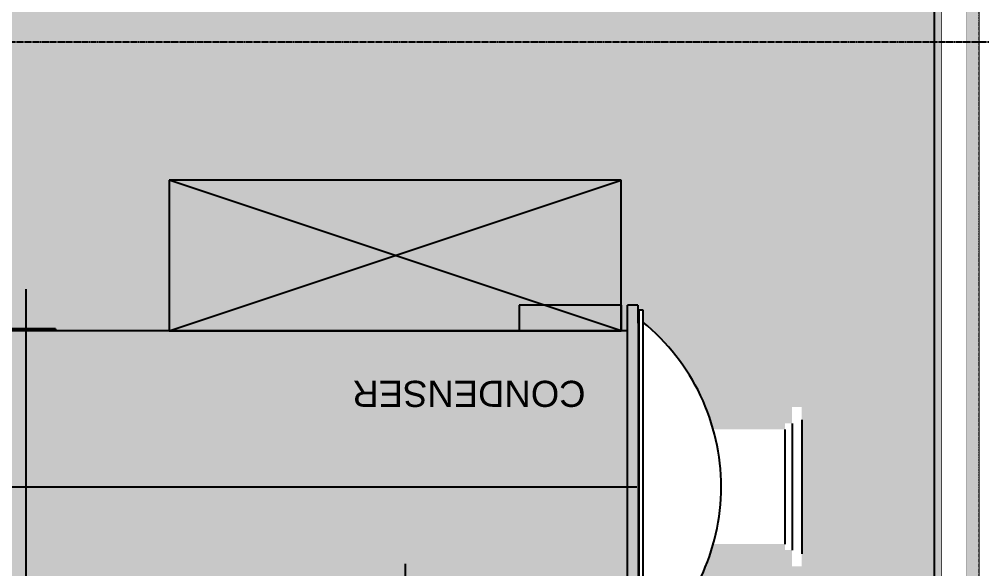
# Model space of a CAD drawing. Header units: millimetres. Extents: x -18489 to 17339, y -1599 to 10961.
# Drawn here: x -16770.5 to -16387.2, y 2572.8 to 2791.6 of the extents above; entities that cross this region are included whole.
import ezdxf

# ---------------------------------------------------------------- set-up
doc = ezdxf.new("R2010")
doc.units = ezdxf.units.MM
doc.linetypes.add('188K-SM-07-F10-MECH-CHW PIPE-Y2257103$0$XKA01LR1-HVAC-PIPE-冷卻水-Y2225103 Shawn$0$CENTER', pattern=[2, 1.25, -0.25, 0.25, -0.25])
doc.linetypes.add('X-CUB3-L10$0$COL-CEN-LIN', pattern=[3.25, 2.5, -0.25, 0.25, -0.25])
for name, color, linetype in [('188K-SM-03-F10-MECH-EQ-Y2257103$0$0 Xref', 8, 'Continuous'), ('188K-SM-03-F10-MECH-EQ-Y2257103$0$M-EQU-FOUNDATION', 8, 'Continuous'), ('188K-SM-03-F10-MECH-EQ-Y2257103$0$Micron CUP L10 HVAC EQU$0$M-MECH-EQU', 136, 'Continuous'), ('188K-SM-03-F10-MECH-EQ-Y2257103$0$Micron CUP L10 HVAC EQU$0$M-PHASE1 AREA', 252, 'Continuous'), ('188K-SM-07-F10-MECH-CHW PIPE-Y2257103$0$M-P-EXISTING PIPE', 8, 'Continuous'), ('X-CUB3-L10$0$CCL', 8, 'X-CUB3-L10$0$COL-CEN-LIN')]:
    doc.layers.add(name, color=color, linetype=linetype)
doc.layers.add('188K-SM-07-F10-MECH-CHW PIPE-Y2257103$0$XKA01LR1-HVAC-PIPE-冷卻水-Y2225103 Shawn$0$M-PIPE-CEN', color=8, linetype='188K-SM-07-F10-MECH-CHW PIPE-Y2257103$0$XKA01LR1-HVAC-PIPE-冷卻水-Y2225103 Shawn$0$CENTER', lineweight=9)
doc.styles.add('188K-SM-03-F10-MECH-EQ-Y2257103$0$Micron CUP L10 HVAC EQU$0$Standard', font='arial.ttf')
pattern_1 = [(50, (4473.52, 709.2), (54.6554, -4.78173), [5.715, -62.865]), (355, (4473.52, 709.2), (-10.57303, 57.31705), [4.572, -50.29218]), (100.45144, (4478.076, 708.8), (44.08237, 52.53533), [4.857, -53.42707]), (46.1842, (4473.52, 724.44), (81.32371, -12.6127), [8.5725, -94.2975]), (96.63556, (4480.3, 723.39), (71.22124, 74.22784), [7.2855, -80.14068]), (351.18415, (4473.52, 724.44), (71.22124, 74.22784), [6.858, -75.43792]), (21, (4481.14, 720.63), (45.48432, -30.67956), [5.715, -62.865]), (326, (4481.14, 720.63), (18.54061, 55.25639), [4.572, -50.292]), (71.45144, (4484.93, 718.07), (64.02493, 24.57683), [4.857, -53.42698]), (37.5, (4473.521, 709.2), (0.926581, 25.366512), [0, -49.6824, 0, -51.054, 0, -50.4825]), (7.5, (4473.52, 709.2), (20.0459, 30.054172), [0, -29.1084, 0, -48.5394, 0, -19.2405]), (327.5, (4456.529, 709.2), (40.677179, -1.718623), [0, -19.05, 0, -59.436, 0, -78.867]), (317.5, (4448.91, 709.2), (44.438754, 7.62795), [0, -24.765, 0, -39.4716, 0, -56.007])]

# ---------------------------------------------------------------- blocks, each defined once
blk = doc.blocks.new('188K-SM-03-F10-MECH-EQ-Y2257103$0$Micron CUP L10 HVAC EQU$0$A$C0c53ceb0')
at = {"layer": '188K-SM-03-F10-MECH-EQ-Y2257103$0$Micron CUP L10 HVAC EQU$0$M-PHASE1 AREA'}
for p, q in [((-3876.42891, 18101.50792), (-5676.42891, 18101.50792)), ((-5676.42891, 18101.50792), (-5676.42891, 17501.50792)), ((-5676.42891, 17501.50792), (-3876.42891, 18101.50792)), ((-3876.42891, 17501.50792), (-5676.42891, 18101.50792)), ((-3876.42891, 17501.50792), (-3876.42891, 18101.50792)), ((-6246.39325, 14421.94945), (-6246.39325, 17666.53668)), ((-3876.42891, 17603.1009), (-4282.41792, 17603.1009)), ((-4282.41792, 17603.1009), (-4282.41792, 17501.50792)), ((-3876.42891, 17603.1009), (-3876.42891, 17501.50792)), ((-3810.45936, 17603.1009), (-3851.0546, 17603.1009)), ((-3851.0546, 16156.62468), (-3851.0546, 17603.1009)), ((-3810.45936, 17603.1009), (-3810.45936, 14485.38523)), ((-3851.0546, 17501.50792), (-8641.7319, 17501.50792)), ((-6129.0169, 17509.19982), (-6363.7696, 17509.19982)), ((-6129.0169, 17509.19982), (-6129.0169, 17501.50792)), ((-5676.42891, 17501.50792), (-3876.42891, 17501.50792)), ((-8809.19869, 16879.86279), (-3683.5878, 16879.86279)), ((-4735.38287, 15193.77956), (-4735.38287, 16573.12713))]:
    blk.add_line(p, q, dxfattribs=at)
at = {"layer": '188K-SM-03-F10-MECH-EQ-Y2257103$0$Micron CUP L10 HVAC EQU$0$M-PHASE1 AREA', "insert": (-4018.14774, 17198.03942), "char_height": 104.034676, "attachment_point": 1, "rotation": 180, "style": '188K-SM-03-F10-MECH-EQ-Y2257103$0$Micron CUP L10 HVAC EQU$0$Standard'}
blk.add_mtext('CONDENSER', dxfattribs=at)
blk.add_wipeout([(-3155.77617, 17146.29349), (-3157.36206, 17146.29349), (-3157.36206, 17197.04211), (-3195.42353, 17197.04211), (-3195.42353, 17132.02044), (-3223.96963, 17132.02044), (-3223.96963, 17108.23202), (-3804.11519, 17108.23202), (-3804.11519, 16651.49442), (-3223.96963, 16651.49442), (-3223.96963, 16627.706), (-3195.42353, 16627.706), (-3195.42353, 16562.68433), (-3157.36206, 16562.68433), (-3157.36206, 16613.43295), (-3155.77617, 16613.43295)]).dxf.layer = '188K-SM-03-F10-MECH-EQ-Y2257103$0$Micron CUP L10 HVAC EQU$0$M-PHASE1 AREA'
at = {"layer": '188K-SM-03-F10-MECH-EQ-Y2257103$0$Micron CUP L10 HVAC EQU$0$M-PHASE1 AREA'}
for p, q in [((-3157.36206, 17146.29349), (-3157.36206, 16613.43295)), ((-3223.96963, 17108.23202), (-3223.96963, 16651.49442)), ((-3195.42353, 17132.02044), (-3195.42353, 16627.706))]:
    blk.add_line(p, q, dxfattribs=at)
blk.add_wipeout([(-3155.77617, 17146.29349), (-3157.36206, 17146.29349), (-3157.36206, 17197.04211), (-3195.42353, 17197.04211), (-3195.42353, 17132.02044), (-3223.96963, 17132.02044), (-3223.96963, 17108.23202), (-3804.11519, 17108.23202), (-3804.11519, 16651.49442), (-3223.96963, 16651.49442), (-3223.96963, 16627.706), (-3195.42353, 16627.706), (-3195.42353, 16562.68433), (-3157.36206, 16562.68433), (-3157.36206, 16613.43295), (-3155.77617, 16613.43295)]).dxf.layer = '188K-SM-03-F10-MECH-EQ-Y2257103$0$Micron CUP L10 HVAC EQU$0$M-PHASE1 AREA'
for p, q in [((-3157.36206, 17146.29349), (-3157.36206, 16613.43295)), ((-3223.96963, 17108.23202), (-3223.96963, 16651.49442)), ((-3195.42353, 17132.02044), (-3195.42353, 16627.706))]:
    blk.add_line(p, q, dxfattribs=at)
blk.add_wipeout([(-3790.13395, 16223.74696), (-3778.76438, 16233.15596), (-3767.56075, 16242.76195), (-3756.52648, 16252.56201), (-3745.66492, 16262.55314), (-3734.97939, 16272.73232), (-3724.47313, 16283.09644), (-3714.14935, 16293.64233), (-3704.0112, 16304.3668), (-3694.06176, 16315.26656), (-3684.30406, 16326.33831), (-3674.74108, 16337.57867), (-3665.37572, 16348.98421), (-3656.21084, 16360.55146), (-3647.24924, 16372.2769), (-3638.49364, 16384.15696), (-3629.94671, 16396.18801), (-3621.61105, 16408.3664), (-3613.4892, 16420.68841), (-3605.58363, 16433.15028), (-3597.89677, 16445.74823), (-3590.43093, 16458.47842), (-3583.18841, 16471.33696), (-3576.1714, 16484.31995), (-3569.38204, 16497.42342), (-3562.82241, 16510.64338), (-3556.4945, 16523.97582), (-3550.40023, 16537.41666), (-3544.54146, 16550.96181), (-3538.91998, 16564.60715), (-3533.53751, 16578.34852), (-3528.39567, 16592.18173), (-3523.49604, 16606.10258), (-3518.84011, 16620.10681), (-3514.42929, 16634.19017), (-3510.26493, 16648.34836), (-3506.34831, 16662.57708), (-3502.6806, 16676.87198), (-3499.26294, 16691.22872), (-3496.09635, 16705.64291), (-3493.18181, 16720.11017), (-3490.5202, 16734.6261), (-3488.11233, 16749.18627), (-3485.95895, 16763.78624), (-3484.06069, 16778.42157), (-3482.41814, 16793.0878), (-3481.03181, 16807.78047), (-3479.90211, 16822.49509), (-3479.02939, 16837.22719), (-3478.41391, 16851.97227), (-3478.05586, 16866.72585), (-3477.95535, 16881.48343), (-3478.11241, 16896.24052), (-3478.527, 16910.99261), (-3479.19898, 16925.73523), (-3480.12815, 16940.46387), (-3481.31423, 16955.17406), (-3482.75686, 16969.8613), (-3484.4556, 16984.52113), (-3486.40993, 16999.14908), (-3488.61925, 17013.74069), (-3491.08289, 17028.29153), (-3493.80011, 17042.79715), (-3496.77007, 17057.25314), (-3499.99187, 17071.65509), (-3503.46453, 17085.99862), (-3507.18699, 17100.27936), (-3511.15812, 17114.49297), (-3515.3767, 17128.6351), (-3519.84145, 17142.70145), (-3524.55102, 17156.68774), (-3529.50396, 17170.5897), (-3534.69877, 17184.40311), (-3540.13387, 17198.12375), (-3545.80759, 17211.74745), (-3551.71822, 17225.27005), (-3557.86396, 17238.68744), (-3564.24292, 17251.99552), (-3570.85316, 17265.19026), (-3577.69268, 17278.26761), (-3584.75939, 17291.22361), (-3592.05114, 17304.05431), (-3599.56571, 17316.75579), (-3607.3008, 17329.32419), (-3615.25406, 17341.75568), (-3623.42307, 17354.04647), (-3631.80533, 17366.19282), (-3640.39831, 17378.19103), (-3649.19937, 17390.03745), (-3658.20584, 17401.72846), (-3667.41498, 17413.26051), (-3676.82398, 17424.63007), (-3686.42997, 17435.8337), (-3696.23002, 17446.86798), (-3706.22116, 17457.72953), (-3716.40034, 17468.41507), (-3726.76445, 17478.92132), (-3737.31035, 17489.2451), (-3748.03481, 17499.38325), (-3758.93458, 17509.3327), (-3770.00633, 17519.09039), (-3781.24669, 17528.65338), (-3790.13395, 17535.97947), (-3790.13395, 17584.1526), (-3804.11519, 17584.1526), (-3804.11519, 17535.97947), (-3810.45877, 17535.97947), (-3810.45877, 16223.74696), (-3804.11519, 16223.74696), (-3804.11519, 16175.57383), (-3790.13395, 16175.57383)]).dxf.layer = '188K-SM-03-F10-MECH-EQ-Y2257103$0$Micron CUP L10 HVAC EQU$0$M-PHASE1 AREA'
for p, q in [((-3804.11519, 17584.1526), (-3790.13395, 17584.1526)), ((-3804.11519, 16175.57383), (-3804.11519, 17584.1526)), ((-3790.13395, 17584.1526), (-3790.13395, 16175.57383)), ((-3810.45877, 17535.97947), (-3804.11519, 17535.97947))]:
    blk.add_line(p, q, dxfattribs=at)
blk.add_arc((-4323.53124, 16879.86322), 845.57744, 309.10978441, 50.89021559, dxfattribs=at)
blk = doc.blocks.new('188K-SM-03-F10-MECH-EQ-Y2257103$0$Micron CUP L10 HVAC EQU')
at = {"layer": '188K-SM-03-F10-MECH-EQ-Y2257103$0$Micron CUP L10 HVAC EQU$0$M-MECH-EQU'}
blk.add_blockref('188K-SM-03-F10-MECH-EQ-Y2257103$0$Micron CUP L10 HVAC EQU$0$A$C0c53ceb0', (-206166.7, 2082.2), dxfattribs=at)
blk = doc.blocks.new('188K-SM-03-F10-MECH-EQ-Y2257103')
at = {"layer": '188K-SM-03-F10-MECH-EQ-Y2257103$0$M-EQU-FOUNDATION'}
h = blk.add_hatch(dxfattribs=at)
h.set_pattern_fill('AR-CONC', color=256, scale=0.3)
h.set_pattern_definition(pattern_1)
h.paths.add_polyline_path([(-17043.15, 4192.46), (-16393.15, 4192.46), (-16393.15, 1372.46), (-17043.15, 1372.46)], flags=16)
h.paths.add_polyline_path([(-17048.15, 4197.46), (-16388.15, 4197.46), (-16388.15, 1367.46), (-17048.15, 1367.46)])
h = blk.add_hatch(dxfattribs=at)
h.set_pattern_fill('AR-CONC', color=256, scale=0.3)
h.set_pattern_definition(pattern_1)
h.paths.add_polyline_path([(-17033.15, 4182.46), (-16403.15, 4182.46), (-16403.15, 1382.46), (-17033.15, 1382.46)])
at = {"layer": '188K-SM-03-F10-MECH-EQ-Y2257103$0$M-EQU-FOUNDATION', "const_width": 0.2}
for points in [[(-17048.15, 4197.46), (-16388.15, 4197.46), (-16388.15, 1367.46), (-17048.15, 1367.46)], [(-17043.15, 4192.46), (-16393.15, 4192.46), (-16393.15, 1372.46), (-17043.15, 1372.46)], [(-17033.15, 4182.46), (-16403.15, 4182.46), (-16403.15, 1382.46), (-17033.15, 1382.46)]]:
    blk.add_lwpolyline(points, close=True, dxfattribs=at)
at = {"layer": '188K-SM-03-F10-MECH-EQ-Y2257103$0$0 Xref', "xscale": 0.1, "yscale": 0.1, "zscale": 0.1}
blk.add_blockref('188K-SM-03-F10-MECH-EQ-Y2257103$0$Micron CUP L10 HVAC EQU', (4473.52, 709.2), dxfattribs=at)
blk = doc.blocks.new('X-CUB3-L10$0$CUB3-10')
at = {"layer": 'X-CUB3-L10$0$CCL'}
blk.add_line((720, 3502.459), (-5160, 3502.459), dxfattribs=at)
blk = doc.blocks.new('X-CUB3-L10')
at = {"layer": 'X-CUB3-L10$0$CCL'}
blk.add_blockref('X-CUB3-L10$0$CUB3-10', (-12838.15, -720), dxfattribs=at)
blk = doc.blocks.new('188K-SM-07-F10-MECH-CHW PIPE-Y2257103')
at = {"layer": '188K-SM-07-F10-MECH-CHW PIPE-Y2257103$0$M-P-EXISTING PIPE'}
blk.add_line((-16405.95, 1437.46), (-16405.95, 4137.46), dxfattribs=at)
at = {"layer": '188K-SM-07-F10-MECH-CHW PIPE-Y2257103$0$XKA01LR1-HVAC-PIPE-冷卻水-Y2225103 Shawn$0$M-PIPE-CEN', "linetype": '188K-SM-07-F10-MECH-CHW PIPE-Y2257103$0$XKA01LR1-HVAC-PIPE-冷卻水-Y2225103 Shawn$0$CENTER'}
blk.add_line((-16388.15, 1437.46), (-16388.15, 4137.46), dxfattribs=at)

msp = doc.modelspace()

# ---------------------------------------------------------------- block references
msp.add_blockref('188K-SM-03-F10-MECH-EQ-Y2257103', (0, 0))

# ---------------------------------------------------------------- next in the draw order: block references
for name in ['X-CUB3-L10', '188K-SM-07-F10-MECH-CHW PIPE-Y2257103']:
    msp.add_blockref(name, (0, 0))

doc.saveas('drawing.dxf')
